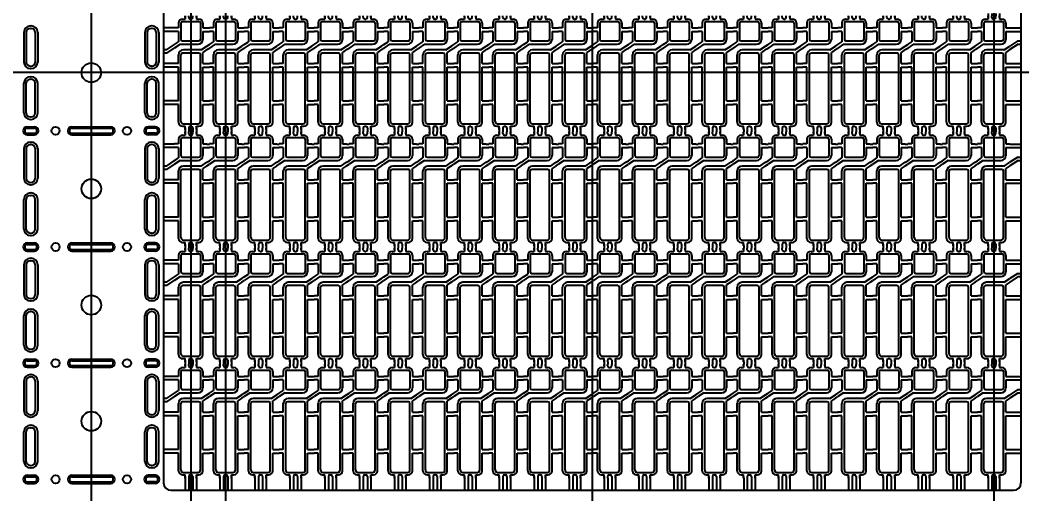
# Model space of a CAD drawing. Header units: millimetres. Extents: x -992 to 1678, y 128 to 1331.
# Drawn here: x -846 to -784.3, y 1211.2 to 1240.4 of the extents above; entities that cross this region are included whole.
import ezdxf

# ---------------------------------------------------------------- set-up
doc = ezdxf.new("R2010")
doc.units = ezdxf.units.MM
doc.header["$PDMODE"] = 3
doc.header["$PDSIZE"] = -1
doc.linetypes.add('CENTER', pattern=[10.16, 6.35, -1.27, 1.27, -1.27])
doc.linetypes.add('HIDDEN', pattern=[1.905, 1.27, -0.635])
doc.layers.get('DEFPOINTS').update_dxf_attribs({"color": 10})
for name, color, linetype in [('1', 3, 'Continuous'), ('3', 3, 'Continuous'), ('b etching', 1, 'Continuous'), ('CEN', 8, 'CENTER'), ('DIM', 7, 'Continuous'), ('HID', 1, 'HIDDEN')]:
    doc.layers.add(name, color=color, linetype=linetype)
doc.styles.add('SIMPLEX', font='simplex')
doc.styles.get("Standard").update_dxf_attribs({"font": 'txt.shx', "bigfont": 'chineset.shx'})
doc.dimstyles.new('ISO-25', dxfattribs={"dimtxt": 2.5, "dimasz": 2.5, "dimexe": 1.25, "dimexo": 0.625, "dimtad": 1, "dimtxsty": 'Standard', "dimcen": 2.5, "dimadec": 0, "dimazin": 0, "dimtfac": 1, "dimtmove": 0, "dimatfit": 3, "dimfxl": 1, "dimarcsym": 0})

# ---------------------------------------------------------------- blocks, each defined once
blk = doc.blocks.new('_OPEN30')
at = {"color": 0, "linetype": 'ByBlock'}
for p, q in [((-1, 0.268), (0, 0)), ((0, 0), (-1, -0.268)), ((0, 0), (-1, 0))]:
    blk.add_line(p, q, dxfattribs=at)
blk = doc.blocks.new('*D93')
at = {"layer": 'DEFPOINTS', "color": 0, "transparency": 16777216}
for p in [(-899.724, 1292.825), (-841.649, 1270.144), (-899.724, 1208.444)]:
    blk.add_point(p, dxfattribs=at)
at = {"layer": 'DIM', "color": 0, "lineweight": -2, "transparency": 16777216}
for p, q in [((-899.724, 1209.444), (-899.724, 1293.825)), ((-841.649, 1271.144), (-841.649, 1293.825)), ((-897.724, 1292.825), (-879.615, 1292.825)), ((-843.649, 1292.825), (-861.758, 1292.825))]:
    blk.add_line(p, q, dxfattribs=at)
at = {"layer": 'DIM', "color": 0, "lineweight": -2, "transparency": 16777216, "xscale": 2, "yscale": 2, "zscale": 2, "rotation": 180}
blk.add_blockref('_OPEN30', (-899.724, 1292.825), dxfattribs=at)
at = {"layer": 'DIM', "color": 0, "lineweight": -2, "transparency": 16777216, "xscale": 2, "yscale": 2, "zscale": 2}
blk.add_blockref('_OPEN30', (-841.649, 1292.825), dxfattribs=at)
at = {"layer": 'DIM', "color": 0, "transparency": 16777216, "insert": (-870.686, 1292.825), "char_height": 3, "attachment_point": 5, "style": 'SIMPLEX'}
blk.add_mtext('58,075', dxfattribs=at)
blk = doc.blocks.new('e2')
at = {"layer": 'b etching', "linetype": 'ByBlock'}
for p, q in [((-947.308, 906.131), (-947.308, 905.131)), ((-947.208, 906.231), (-946.208, 906.231)), ((-946.108, 906.131), (-946.108, 905.131)), ((-947.208, 905.031), (-946.208, 905.031)), ((-947.308, 900.081), (-947.308, 904.181)), ((-946.208, 904.281), (-947.208, 904.281)), ((-946.108, 900.081), (-946.108, 904.181)), ((-947.158, 899.931), (-946.258, 899.931))]:
    blk.add_line(p, q, dxfattribs=at)
for centre, radius, start, end in [((-947.208, 906.131), 0.1, 90, 180), ((-946.208, 906.131), 0.1, 360, 90), ((-947.208, 905.131), 0.1, 180, 270), ((-946.208, 905.131), 0.1, 270, 360), ((-947.208, 904.181), 0.1, 90, 180), ((-946.208, 904.181), 0.1, 0, 90), ((-947.158, 900.081), 0.15, 180, 270), ((-946.258, 900.081), 0.15, 270, 0)]:
    blk.add_arc(centre, radius, start, end, dxfattribs=at)
blk = doc.blocks.new('e1')
at = {"layer": '1', "linetype": 'ByBlock'}
for p, q in [((-947.208, 906.381), (-947.058, 906.381)), ((-946.833, 906.481), (-946.833, 906.581)), ((-946.733, 906.381), (-946.683, 906.381)), ((-946.583, 906.481), (-946.583, 906.581)), ((-947.708, 904.814), (-947.458, 904.981)), ((-947.358, 904.831), (-947.708, 904.597)), ((-946.058, 904.481), (-945.708, 904.714)), ((-945.708, 904.497), (-945.958, 904.331)), ((-947.208, 899.781), (-947.058, 899.781)), ((-946.833, 899.681), (-946.833, 899.581)), ((-946.733, 899.781), (-946.683, 899.781)), ((-946.583, 899.681), (-946.583, 899.581))]:
    blk.add_line(p, q, dxfattribs=at)
at = {"layer": '1'}
for p, q in [((-947.058, 906.581), (-947.058, 906.481)), ((-947.058, 906.481), (-947.058, 906.581)), ((-947.058, 906.581), (-947.058, 906.381)), ((-946.358, 906.581), (-946.358, 906.481)), ((-946.358, 906.481), (-946.358, 906.581)), ((-946.358, 906.581), (-946.358, 906.381)), ((-946.358, 906.381), (-946.208, 906.381)), ((-947.458, 905.841), (-947.708, 905.841)), ((-947.458, 906.131), (-947.458, 905.841)), ((-945.958, 906.131), (-945.958, 905.841)), ((-945.958, 905.841), (-945.708, 905.841)), ((-947.458, 905.621), (-947.708, 905.621)), ((-947.458, 905.621), (-947.458, 904.981)), ((-945.958, 905.621), (-945.958, 905.131)), ((-945.958, 905.621), (-945.708, 905.621)), ((-947.358, 904.831), (-946.258, 904.831)), ((-947.458, 903.641), (-947.458, 904.181)), ((-946.058, 904.481), (-947.158, 904.481)), ((-945.958, 903.641), (-945.958, 904.331)), ((-947.458, 903.641), (-947.708, 903.641)), ((-947.458, 903.421), (-947.708, 903.421)), ((-947.458, 901.341), (-947.458, 903.421)), ((-945.958, 903.641), (-945.708, 903.641)), ((-945.958, 901.341), (-945.958, 903.421)), ((-945.958, 903.421), (-945.708, 903.421)), ((-947.458, 901.341), (-947.708, 901.341)), ((-947.458, 901.121), (-947.708, 901.121)), ((-947.458, 900.031), (-947.458, 901.121)), ((-945.958, 901.341), (-945.708, 901.341)), ((-945.958, 900.031), (-945.958, 901.121)), ((-945.958, 901.121), (-945.708, 901.121)), ((-947.058, 899.581), (-947.058, 899.781)), ((-947.058, 899.581), (-947.058, 899.681)), ((-947.058, 899.681), (-947.058, 899.581)), ((-946.358, 899.781), (-946.208, 899.781)), ((-946.358, 899.581), (-946.358, 899.781)), ((-946.358, 899.581), (-946.358, 899.681)), ((-946.358, 899.681), (-946.358, 899.581))]:
    blk.add_line(p, q, dxfattribs=at)
for centre, radius, start, end in [((-947.208, 906.131), 0.25, 90, 180), ((-946.208, 906.131), 0.25, 0, 90), ((-946.258, 905.131), 0.3, 270, 0), ((-947.158, 904.181), 0.3, 90, 180), ((-947.208, 900.031), 0.25, 180, 270), ((-946.208, 900.031), 0.25, 270, 0)]:
    blk.add_arc(centre, radius, start, end, dxfattribs=at)
at = {"layer": '1', "linetype": 'ByBlock'}
for centre, start, end in [((-946.733, 906.481), 180, 270), ((-946.683, 906.481), 270, 0), ((-946.733, 899.681), 90, 180), ((-946.683, 899.681), 0, 90)]:
    blk.add_arc(centre, 0.1, start, end, dxfattribs=at)
blk = doc.blocks.new('TOP')
at = {"layer": '1', "linetype": 'ByBlock'}
for p, q in [((-895.149, 911.326), (-894.999, 911.326)), ((-895.149, 911.106), (-894.999, 911.106)), ((-895.149, 910.2), (-894.999, 910.3)), ((-895.149, 909.983), (-894.999, 910.083)), ((-895.149, 909.126), (-894.999, 909.126)), ((-895.149, 908.906), (-894.999, 908.906)), ((-895.149, 906.826), (-894.999, 906.826)), ((-895.149, 906.606), (-894.999, 906.606)), ((-896.499, 905.066), (-896.499, 904.916)), ((-896.274, 905.066), (-896.274, 904.916)), ((-896.024, 905.066), (-896.024, 904.916)), ((-895.799, 905.066), (-895.799, 904.916))]:
    blk.add_line(p, q, dxfattribs=at)
blk = doc.blocks.new('1')
at = {"layer": '1', "linetype": 'ByBlock'}
for p, q in [((-898.224, 911.326), (-898.899, 911.326)), ((-898.224, 911.106), (-898.899, 911.106)), ((-898.899, 911.106), (-898.899, 909.966)), ((-898.724, 909.966), (-897.974, 910.466)), ((-898.699, 909.766), (-897.874, 910.316)), ((-898.724, 909.966), (-898.899, 909.966)), ((-898.699, 909.766), (-898.899, 909.766)), ((-898.899, 909.766), (-898.899, 909.126)), ((-898.224, 909.126), (-898.899, 909.126)), ((-898.224, 908.906), (-898.899, 908.906)), ((-898.899, 908.906), (-898.899, 906.826)), ((-898.224, 906.826), (-898.899, 906.826)), ((-898.224, 906.606), (-898.899, 906.606)), ((-898.899, 906.606), (-898.899, 904.176)), ((-898.224, 904.176), (-898.899, 904.176))]:
    blk.add_line(p, q, dxfattribs=at)
blk = doc.blocks.new('111')
at = {"layer": '1', "linetype": 'ByBlock'}
for p, q in [((-415.593, 929.351), (-415.593, 930.101)), ((-415.368, 929.351), (-415.368, 930.101)), ((-415.368, 930.101), (-415.118, 930.101)), ((-415.118, 929.351), (-415.118, 930.101)), ((-414.893, 930.101), (-413.443, 930.101)), ((-414.893, 929.351), (-414.893, 930.101))]:
    blk.add_line(p, q, dxfattribs=at)
blk = doc.blocks.new('222')
at = {"layer": '1', "linetype": 'ByBlock'}
for p, q in [((-364.793, 928.391), (-364.118, 928.391)), ((-364.118, 928.391), (-364.118, 927.801)), ((-364.318, 927.801), (-364.793, 927.485)), ((-364.293, 927.601), (-364.793, 927.268)), ((-364.318, 927.801), (-364.118, 927.801)), ((-364.293, 927.601), (-364.118, 927.601)), ((-364.118, 927.601), (-364.118, 926.411)), ((-364.793, 926.411), (-364.118, 926.411)), ((-364.793, 926.191), (-364.118, 926.191)), ((-364.118, 926.191), (-364.118, 924.111)), ((-364.793, 924.111), (-364.118, 924.111)), ((-364.793, 923.891), (-364.118, 923.891)), ((-364.118, 923.891), (-364.118, 921.461)), ((-366.143, 922.351), (-366.143, 922.201)), ((-365.918, 922.351), (-365.918, 922.201)), ((-365.668, 922.351), (-365.668, 922.201)), ((-365.443, 922.351), (-365.443, 922.201)), ((-364.793, 921.461), (-364.118, 921.461))]:
    blk.add_line(p, q, dxfattribs=at)

msp = doc.modelspace()

# ---------------------------------------------------------------- linework, layer by layer
at = {"layer": '1'}
for p, q in [((-845.6486804, 1239.61894821), (-845.6486804, 1237.79394821)), ((-845.3986804, 1239.86894821), (-845.3486804, 1239.86894821)), ((-845.0986804, 1239.61894821), (-845.0986804, 1237.79394821)), ((-838.1986804, 1239.61894821), (-838.1986804, 1237.79394821)), ((-837.8986804, 1239.86894821), (-837.9486804, 1239.86894821)), ((-837.6486804, 1239.61894821), (-837.6486804, 1237.79394821)), ((-845.3986804, 1237.54394821), (-845.3486804, 1237.54394821)), ((-837.8986804, 1237.54394821), (-837.9486804, 1237.54394821)), ((-845.6486804, 1234.66894821), (-845.6486804, 1236.49394821)), ((-845.3986804, 1236.74394821), (-845.3486804, 1236.74394821)), ((-845.0986804, 1234.66894821), (-845.0986804, 1236.49394821)), ((-838.1986804, 1234.66894821), (-838.1986804, 1236.49394821)), ((-837.8986804, 1236.74394821), (-837.9486804, 1236.74394821)), ((-837.6486804, 1234.66894821), (-837.6486804, 1236.49394821)), ((-845.3986804, 1234.41894821), (-845.3486804, 1234.41894821)), ((-837.8986804, 1234.41894821), (-837.9486804, 1234.41894821)), ((-845.5986804, 1233.71894821), (-845.1486804, 1233.71894821)), ((-845.5986804, 1233.71894821), (-845.1486804, 1233.71894821)), ((-845.5986804, 1233.41894821), (-845.1486804, 1233.41894821)), ((-845.5986804, 1233.41894821), (-845.1486804, 1233.41894821)), ((-842.8486804, 1233.71894821), (-840.4486804, 1233.71894821)), ((-842.8486804, 1233.41894821), (-840.4486804, 1233.41894821)), ((-841.1486804, 1233.71894821), (-840.4486804, 1233.71894821)), ((-841.1486804, 1233.41894821), (-840.4486804, 1233.41894821)), ((-837.6986804, 1233.71894821), (-838.1486804, 1233.71894821)), ((-837.6986804, 1233.71894821), (-838.1486804, 1233.71894821)), ((-837.6986804, 1233.41894821), (-838.1486804, 1233.41894821)), ((-837.6986804, 1233.41894821), (-838.1486804, 1233.41894821)), ((-845.6486804, 1232.46894821), (-845.6486804, 1230.64394821)), ((-845.3986804, 1232.71894821), (-845.3486804, 1232.71894821)), ((-845.0986804, 1232.46894821), (-845.0986804, 1230.64394821)), ((-838.1986804, 1232.46894821), (-838.1986804, 1230.64394821)), ((-837.8986804, 1232.71894821), (-837.9486804, 1232.71894821)), ((-837.6486804, 1232.46894821), (-837.6486804, 1230.64394821)), ((-845.3986804, 1230.39394821), (-845.3486804, 1230.39394821)), ((-837.8986804, 1230.39394821), (-837.9486804, 1230.39394821)), ((-845.6486804, 1227.51894821), (-845.6486804, 1229.34394821)), ((-845.3986804, 1229.59394821), (-845.3486804, 1229.59394821)), ((-845.0986804, 1227.51894821), (-845.0986804, 1229.34394821)), ((-838.1986804, 1227.51894821), (-838.1986804, 1229.34394821)), ((-837.8986804, 1229.59394821), (-837.9486804, 1229.59394821)), ((-837.6486804, 1227.51894821), (-837.6486804, 1229.34394821)), ((-845.3986804, 1227.26894821), (-845.3486804, 1227.26894821)), ((-837.8986804, 1227.26894821), (-837.9486804, 1227.26894821)), ((-845.5986804, 1226.56894821), (-845.1486804, 1226.56894821)), ((-845.5986804, 1226.56894821), (-845.1486804, 1226.56894821)), ((-845.5986804, 1226.26894821), (-845.1486804, 1226.26894821)), ((-845.5986804, 1226.26894821), (-845.1486804, 1226.26894821)), ((-842.8486804, 1226.56894821), (-840.4486804, 1226.56894821)), ((-842.8486804, 1226.26894821), (-840.4486804, 1226.26894821)), ((-841.1486804, 1226.56894821), (-840.4486804, 1226.56894821)), ((-841.1486804, 1226.26894821), (-840.4486804, 1226.26894821)), ((-837.6986804, 1226.56894821), (-838.1486804, 1226.56894821)), ((-837.6986804, 1226.56894821), (-838.1486804, 1226.56894821)), ((-837.6986804, 1226.26894821), (-838.1486804, 1226.26894821)), ((-837.6986804, 1226.26894821), (-838.1486804, 1226.26894821)), ((-845.3986804, 1225.56894821), (-845.3486804, 1225.56894821)), ((-837.8986804, 1225.56894821), (-837.9486804, 1225.56894821)), ((-845.6486804, 1225.31894821), (-845.6486804, 1223.49394821)), ((-845.0986804, 1225.31894821), (-845.0986804, 1223.49394821)), ((-838.1986804, 1225.31894821), (-838.1986804, 1223.49394821)), ((-837.6486804, 1225.31894821), (-837.6486804, 1223.49394821)), ((-845.3986804, 1223.24394821), (-845.3486804, 1223.24394821)), ((-837.8986804, 1223.24394821), (-837.9486804, 1223.24394821)), ((-845.3986804, 1222.44394821), (-845.3486804, 1222.44394821)), ((-837.8986804, 1222.44394821), (-837.9486804, 1222.44394821)), ((-845.6486804, 1220.36894821), (-845.6486804, 1222.19394821)), ((-845.0986804, 1220.36894821), (-845.0986804, 1222.19394821)), ((-838.1986804, 1220.36894821), (-838.1986804, 1222.19394821)), ((-837.6486804, 1220.36894821), (-837.6486804, 1222.19394821)), ((-845.3986804, 1220.11894821), (-845.3486804, 1220.11894821)), ((-837.8986804, 1220.11894821), (-837.9486804, 1220.11894821)), ((-845.5986804, 1219.41894821), (-845.1486804, 1219.41894821)), ((-845.5986804, 1219.41894821), (-845.1486804, 1219.41894821)), ((-842.8486804, 1219.41894821), (-840.4486804, 1219.41894821)), ((-841.1486804, 1219.41894821), (-840.4486804, 1219.41894821)), ((-837.6986804, 1219.41894821), (-838.1486804, 1219.41894821)), ((-837.6986804, 1219.41894821), (-838.1486804, 1219.41894821)), ((-845.5986804, 1219.11894821), (-845.1486804, 1219.11894821)), ((-845.5986804, 1219.11894821), (-845.1486804, 1219.11894821)), ((-842.8486804, 1219.11894821), (-840.4486804, 1219.11894821)), ((-841.1486804, 1219.11894821), (-840.4486804, 1219.11894821)), ((-837.6986804, 1219.11894821), (-838.1486804, 1219.11894821)), ((-837.6986804, 1219.11894821), (-838.1486804, 1219.11894821)), ((-845.6486804, 1218.16894821), (-845.6486804, 1216.34394821)), ((-845.3986804, 1218.41894821), (-845.3486804, 1218.41894821)), ((-845.0986804, 1218.16894821), (-845.0986804, 1216.34394821)), ((-838.1986804, 1218.16894821), (-838.1986804, 1216.34394821)), ((-837.8986804, 1218.41894821), (-837.9486804, 1218.41894821)), ((-837.6486804, 1218.16894821), (-837.6486804, 1216.34394821)), ((-845.3986804, 1216.09394821), (-845.3486804, 1216.09394821)), ((-837.8986804, 1216.09394821), (-837.9486804, 1216.09394821)), ((-845.6486804, 1213.21894821), (-845.6486804, 1215.04394821)), ((-845.3986804, 1215.29394821), (-845.3486804, 1215.29394821)), ((-845.0986804, 1213.21894821), (-845.0986804, 1215.04394821)), ((-838.1986804, 1213.21894821), (-838.1986804, 1215.04394821)), ((-837.8986804, 1215.29394821), (-837.9486804, 1215.29394821)), ((-837.6486804, 1213.21894821), (-837.6486804, 1215.04394821)), ((-845.3986804, 1212.96894821), (-845.3486804, 1212.96894821)), ((-837.8986804, 1212.96894821), (-837.9486804, 1212.96894821)), ((-845.5986804, 1212.26894821), (-845.1486804, 1212.26894821)), ((-845.5986804, 1212.26894821), (-845.1486804, 1212.26894821)), ((-845.5986804, 1211.96894821), (-845.1486804, 1211.96894821)), ((-845.5986804, 1211.96894821), (-845.1486804, 1211.96894821)), ((-842.8486804, 1212.26894821), (-840.4486804, 1212.26894821)), ((-842.8486804, 1211.96894821), (-840.4486804, 1211.96894821)), ((-841.1486804, 1212.26894821), (-840.4486804, 1212.26894821)), ((-841.1486804, 1211.96894821), (-840.4486804, 1211.96894821)), ((-837.6986804, 1212.26894821), (-838.1486804, 1212.26894821)), ((-837.6986804, 1212.26894821), (-838.1486804, 1212.26894821)), ((-837.6986804, 1211.96894821), (-838.1486804, 1211.96894821)), ((-837.6986804, 1211.96894821), (-838.1486804, 1211.96894821))]:
    msp.add_line(p, q, dxfattribs=at)
at = {"layer": '1', "linetype": 'ByBlock'}
for p, q in [((-836.5236804, 1218.45394821), (-837.1986804, 1218.45394821)), ((-836.5236804, 1218.23394821), (-837.1986804, 1218.23394821)), ((-837.1986804, 1218.23394821), (-837.1986804, 1217.09394821)), ((-785.0736804, 1218.23394821), (-784.3986804, 1218.23394821)), ((-784.3986804, 1218.23394821), (-784.3986804, 1217.64394821)), ((-837.0236804, 1217.09394821), (-836.2736804, 1217.59394821)), ((-836.9986804, 1216.89394821), (-836.1736804, 1217.44394821)), ((-784.5986804, 1217.64394821), (-785.0736804, 1217.32728155)), ((-784.5736804, 1217.44394821), (-785.0736804, 1217.11061488)), ((-784.5986804, 1217.64394821), (-784.3986804, 1217.64394821)), ((-784.5736804, 1217.44394821), (-784.3986804, 1217.44394821)), ((-784.3986804, 1217.44394821), (-784.3986804, 1216.25394821)), ((-837.0236804, 1217.09394821), (-837.1986804, 1217.09394821)), ((-836.9986804, 1216.89394821), (-837.1986804, 1216.89394821)), ((-837.1986804, 1216.89394821), (-837.1986804, 1216.25394821)), ((-836.5236804, 1216.25394821), (-837.1986804, 1216.25394821)), ((-785.0736804, 1216.25394821), (-784.3986804, 1216.25394821)), ((-836.5236804, 1216.03394821), (-837.1986804, 1216.03394821)), ((-837.1986804, 1216.03394821), (-837.1986804, 1213.95394821)), ((-785.0736804, 1216.03394821), (-784.3986804, 1216.03394821)), ((-784.3986804, 1216.03394821), (-784.3986804, 1213.95394821)), ((-836.5236804, 1213.95394821), (-837.1986804, 1213.95394821)), ((-836.5236804, 1213.73394821), (-837.1986804, 1213.73394821)), ((-837.1986804, 1213.73394821), (-837.1986804, 1211.89394821)), ((-785.0736804, 1213.95394821), (-784.3986804, 1213.95394821)), ((-785.0736804, 1213.73394821), (-784.3986804, 1213.73394821)), ((-784.3986804, 1213.73394821), (-784.3986804, 1211.89394821)), ((-786.4236804, 1212.19394821), (-786.4236804, 1212.04394821)), ((-786.1986804, 1212.19394821), (-786.1986804, 1212.04394821)), ((-785.9486804, 1212.19394821), (-785.9486804, 1212.04394821)), ((-785.7236804, 1212.19394821), (-785.7236804, 1212.04394821)), ((-836.7486804, 1211.44394821), (-835.8736804, 1211.44394821)), ((-785.7236804, 1211.44394821), (-784.8486804, 1211.44394821))]:
    msp.add_line(p, q, dxfattribs=at)
at = {"layer": '1'}
for centre, radius in [((-841.6486804, 1237.14394821), 0.6), ((-843.8486804, 1233.56894821), 0.25), ((-843.8486804, 1233.56894821), 0.25), ((-839.4486804, 1233.56894821), 0.25), ((-839.4486804, 1233.56894821), 0.25), ((-841.6486804, 1229.99394821), 0.6), ((-843.8486804, 1226.41894821), 0.25), ((-843.8486804, 1226.41894821), 0.25), ((-839.4486804, 1226.41894821), 0.25), ((-839.4486804, 1226.41894821), 0.25), ((-841.6486804, 1222.84394821), 0.6), ((-843.8486804, 1219.26894821), 0.25), ((-843.8486804, 1219.26894821), 0.25), ((-839.4486804, 1219.26894821), 0.25), ((-839.4486804, 1219.26894821), 0.25), ((-841.6486804, 1215.69394821), 0.6), ((-843.8486804, 1212.11894821), 0.25), ((-843.8486804, 1212.11894821), 0.25), ((-839.4486804, 1212.11894821), 0.25), ((-839.4486804, 1212.11894821), 0.25)]:
    msp.add_circle(centre, radius, dxfattribs=at)
for centre, radius, start, end in [((-845.3986804, 1239.61894821), 0.25, 90, 180), ((-845.3486804, 1239.61894821), 0.25, 0, 90), ((-837.9486804, 1239.61894821), 0.25, 90, 180), ((-837.8986804, 1239.61894821), 0.25, 360, 90), ((-845.3986804, 1237.79394821), 0.25, 180, 270), ((-845.3486804, 1237.79394821), 0.25, 270, 0), ((-837.9486804, 1237.79394821), 0.25, 180, 270), ((-837.8986804, 1237.79394821), 0.25, 270, 360), ((-845.3986804, 1236.49394821), 0.25, 90, 180), ((-845.3486804, 1236.49394821), 0.25, 360, 90), ((-837.9486804, 1236.49394821), 0.25, 90, 180), ((-837.8986804, 1236.49394821), 0.25, 0, 90), ((-845.3986804, 1234.66894821), 0.25, 180, 270), ((-845.3486804, 1234.66894821), 0.25, 270, 360), ((-837.9486804, 1234.66894821), 0.25, 180, 270), ((-837.8986804, 1234.66894821), 0.25, 270, 0), ((-845.5986804, 1233.56894821), 0.15, 90, 270), ((-845.5986804, 1233.56894821), 0.15, 90, 270), ((-845.1486804, 1233.56894821), 0.15, 270, 90), ((-845.1486804, 1233.56894821), 0.15, 270, 90), ((-842.8486804, 1233.56894821), 0.15, 90, 270), ((-842.8486804, 1233.56894821), 0.15, 90, 270), ((-840.4486804, 1233.56894821), 0.15, 270, 90), ((-840.4486804, 1233.56894821), 0.15, 270, 90), ((-838.1486804, 1233.56894821), 0.15, 90, 270), ((-838.1486804, 1233.56894821), 0.15, 90, 270), ((-837.6986804, 1233.56894821), 0.15, 270, 90), ((-837.6986804, 1233.56894821), 0.15, 270, 90), ((-845.3986804, 1232.46894821), 0.25, 90, 180), ((-845.3486804, 1232.46894821), 0.25, 0, 90), ((-837.9486804, 1232.46894821), 0.25, 90, 180), ((-837.8986804, 1232.46894821), 0.25, 360, 90), ((-845.3986804, 1230.64394821), 0.25, 180, 270), ((-845.3486804, 1230.64394821), 0.25, 270, 0), ((-837.9486804, 1230.64394821), 0.25, 180, 270), ((-837.8986804, 1230.64394821), 0.25, 270, 360), ((-845.3986804, 1229.34394821), 0.25, 90, 180), ((-845.3486804, 1229.34394821), 0.25, 360, 90), ((-837.9486804, 1229.34394821), 0.25, 90, 180), ((-837.8986804, 1229.34394821), 0.25, 0, 90), ((-845.3986804, 1227.51894821), 0.25, 180, 270), ((-845.3486804, 1227.51894821), 0.25, 270, 360), ((-837.9486804, 1227.51894821), 0.25, 180, 270), ((-837.8986804, 1227.51894821), 0.25, 270, 0), ((-845.5986804, 1226.41894821), 0.15, 90, 270), ((-845.5986804, 1226.41894821), 0.15, 90, 270), ((-845.1486804, 1226.41894821), 0.15, 270, 90), ((-845.1486804, 1226.41894821), 0.15, 270, 90), ((-842.8486804, 1226.41894821), 0.15, 90, 270), ((-842.8486804, 1226.41894821), 0.15, 90, 270), ((-840.4486804, 1226.41894821), 0.15, 270, 90), ((-840.4486804, 1226.41894821), 0.15, 270, 90), ((-838.1486804, 1226.41894821), 0.15, 90, 270), ((-838.1486804, 1226.41894821), 0.15, 90, 270), ((-837.6986804, 1226.41894821), 0.15, 270, 90), ((-837.6986804, 1226.41894821), 0.15, 270, 90), ((-845.3986804, 1225.31894821), 0.25, 90, 180), ((-845.3486804, 1225.31894821), 0.25, 0, 90), ((-837.9486804, 1225.31894821), 0.25, 90, 180), ((-837.8986804, 1225.31894821), 0.25, 360, 90), ((-845.3986804, 1223.49394821), 0.25, 180, 270), ((-845.3486804, 1223.49394821), 0.25, 270, 0), ((-837.9486804, 1223.49394821), 0.25, 180, 270), ((-837.8986804, 1223.49394821), 0.25, 270, 360), ((-845.3986804, 1222.19394821), 0.25, 90, 180), ((-845.3486804, 1222.19394821), 0.25, 360, 90), ((-837.9486804, 1222.19394821), 0.25, 90, 180), ((-837.8986804, 1222.19394821), 0.25, 0, 90), ((-845.3986804, 1220.36894821), 0.25, 180, 270), ((-845.3486804, 1220.36894821), 0.25, 270, 360), ((-837.9486804, 1220.36894821), 0.25, 180, 270), ((-837.8986804, 1220.36894821), 0.25, 270, 0), ((-845.5986804, 1219.26894821), 0.15, 90, 270), ((-845.5986804, 1219.26894821), 0.15, 90, 270), ((-845.1486804, 1219.26894821), 0.15, 270, 90), ((-845.1486804, 1219.26894821), 0.15, 270, 90), ((-842.8486804, 1219.26894821), 0.15, 90, 270), ((-842.8486804, 1219.26894821), 0.15, 90, 270), ((-840.4486804, 1219.26894821), 0.15, 270, 90), ((-840.4486804, 1219.26894821), 0.15, 270, 90), ((-838.1486804, 1219.26894821), 0.15, 90, 270), ((-838.1486804, 1219.26894821), 0.15, 90, 270), ((-837.6986804, 1219.26894821), 0.15, 270, 90), ((-837.6986804, 1219.26894821), 0.15, 270, 90), ((-845.3986804, 1218.16894821), 0.25, 90, 180), ((-845.3486804, 1218.16894821), 0.25, 0, 90), ((-837.9486804, 1218.16894821), 0.25, 90, 180), ((-837.8986804, 1218.16894821), 0.25, 360, 90), ((-845.3986804, 1216.34394821), 0.25, 180, 270), ((-845.3486804, 1216.34394821), 0.25, 270, 0), ((-837.9486804, 1216.34394821), 0.25, 180, 270), ((-837.8986804, 1216.34394821), 0.25, 270, 360), ((-845.3986804, 1215.04394821), 0.25, 90, 180), ((-845.3486804, 1215.04394821), 0.25, 360, 90), ((-837.9486804, 1215.04394821), 0.25, 90, 180), ((-837.8986804, 1215.04394821), 0.25, 0, 90), ((-845.3986804, 1213.21894821), 0.25, 180, 270), ((-845.3486804, 1213.21894821), 0.25, 270, 360), ((-837.9486804, 1213.21894821), 0.25, 180, 270), ((-837.8986804, 1213.21894821), 0.25, 270, 0), ((-845.5986804, 1212.11894821), 0.15, 90, 270), ((-845.5986804, 1212.11894821), 0.15, 90, 270), ((-845.1486804, 1212.11894821), 0.15, 270, 90), ((-845.1486804, 1212.11894821), 0.15, 270, 90), ((-842.8486804, 1212.11894821), 0.15, 90, 270), ((-842.8486804, 1212.11894821), 0.15, 90, 270), ((-840.4486804, 1212.11894821), 0.15, 270, 90), ((-840.4486804, 1212.11894821), 0.15, 270, 90), ((-838.1486804, 1212.11894821), 0.15, 90, 270), ((-838.1486804, 1212.11894821), 0.15, 90, 270), ((-837.6986804, 1212.11894821), 0.15, 270, 90), ((-837.6986804, 1212.11894821), 0.15, 270, 90)]:
    msp.add_arc(centre, radius, start, end, dxfattribs=at)
at = {"layer": '1', "linetype": 'ByBlock'}
for centre, start, end in [((-836.7486804, 1211.89394821), 180, 270), ((-784.8486804, 1211.89394821), 270, 0)]:
    msp.add_arc(centre, 0.45, start, end, dxfattribs=at)
at = {"layer": '3', "linetype": 'ByBlock'}
for p, q in [((-786.4236804, 1212.19394821), (-786.4236804, 1211.44394821)), ((-786.1986804, 1212.19394821), (-786.1986804, 1211.44394821)), ((-785.9486804, 1212.19394821), (-785.9486804, 1211.44394821)), ((-785.7236804, 1212.19394821), (-785.7236804, 1211.44394821)), ((-786.1986804, 1211.44394821), (-785.9486804, 1211.44394821))]:
    msp.add_line(p, q, dxfattribs=at)
at = {"layer": 'CEN', "linetype": 'ByBlock'}
for p, q in [((-835.5236804, 1270.54394821), (-835.5236804, 1203.74394821)), ((-833.3736804, 1270.54394821), (-833.3736804, 1203.74394821)), ((-810.7986804, 1270.64394821), (-810.7986804, 1203.64394821)), ((-810.7986804, 1270.64394821), (-810.7986804, 1203.64394821)), ((-786.0736804, 1270.54394821), (-786.0736804, 1204.34394821)), ((-786.0736804, 1270.54394821), (-786.0736804, 1204.34394821)), ((-841.6486804, 1270.14394821), (-841.6486804, 1204.14394821)), ((-810.7986804, 1269.64394821), (-810.7986804, 1202.64394821)), ((-648.05900889, 1237.14394821), (-914.20864364, 1237.14394821))]:
    msp.add_line(p, q, dxfattribs=at)
at = {"layer": 'HID', "linetype": 'ByBlock'}
for p, q in [((-837.1986804, 1262.39394821), (-837.1986804, 1211.89394821)), ((-784.3986804, 1262.39394821), (-784.3986804, 1211.89394821)), ((-845.7986804, 1239.61894821), (-845.7986804, 1237.79394821)), ((-845.3986804, 1240.01894821), (-845.3486804, 1240.01894821)), ((-844.9486804, 1239.61894821), (-844.9486804, 1237.79394821)), ((-838.3486804, 1239.61894821), (-838.3486804, 1237.79394821)), ((-837.8986804, 1240.01894821), (-837.9486804, 1240.01894821)), ((-837.4986804, 1239.61894821), (-837.4986804, 1237.79394821)), ((-845.3986804, 1237.39394821), (-845.3486804, 1237.39394821)), ((-837.8986804, 1237.39394821), (-837.9486804, 1237.39394821)), ((-845.7986804, 1234.66894821), (-845.7986804, 1236.49394821)), ((-845.3986804, 1236.89394821), (-845.3486804, 1236.89394821)), ((-844.9486804, 1234.66894821), (-844.9486804, 1236.49394821)), ((-838.3486804, 1234.66894821), (-838.3486804, 1236.49394821)), ((-837.8986804, 1236.89394821), (-837.9486804, 1236.89394821)), ((-837.4986804, 1234.66894821), (-837.4986804, 1236.49394821)), ((-845.3986804, 1234.26894821), (-845.3486804, 1234.26894821)), ((-837.8986804, 1234.26894821), (-837.9486804, 1234.26894821)), ((-845.5986804, 1233.81894821), (-845.1486804, 1233.81894821)), ((-842.8486804, 1233.81894821), (-840.4486804, 1233.81894821)), ((-837.6986804, 1233.81894821), (-838.1486804, 1233.81894821)), ((-845.5986804, 1233.31894821), (-845.1486804, 1233.31894821)), ((-845.3986804, 1232.86894821), (-845.3486804, 1232.86894821)), ((-842.8486804, 1233.31894821), (-840.4486804, 1233.31894821)), ((-837.6986804, 1233.31894821), (-838.1486804, 1233.31894821)), ((-837.8986804, 1232.86894821), (-837.9486804, 1232.86894821)), ((-845.7986804, 1232.46894821), (-845.7986804, 1230.64394821)), ((-844.9486804, 1232.46894821), (-844.9486804, 1230.64394821)), ((-838.3486804, 1232.46894821), (-838.3486804, 1230.64394821)), ((-837.4986804, 1232.46894821), (-837.4986804, 1230.64394821)), ((-845.3986804, 1230.24394821), (-845.3486804, 1230.24394821)), ((-845.3986804, 1229.74394821), (-845.3486804, 1229.74394821)), ((-837.8986804, 1230.24394821), (-837.9486804, 1230.24394821)), ((-837.8986804, 1229.74394821), (-837.9486804, 1229.74394821)), ((-845.7986804, 1227.51894821), (-845.7986804, 1229.34394821)), ((-844.9486804, 1227.51894821), (-844.9486804, 1229.34394821)), ((-838.3486804, 1227.51894821), (-838.3486804, 1229.34394821)), ((-837.4986804, 1227.51894821), (-837.4986804, 1229.34394821)), ((-845.5986804, 1226.66894821), (-845.1486804, 1226.66894821)), ((-845.3986804, 1227.11894821), (-845.3486804, 1227.11894821)), ((-842.8486804, 1226.66894821), (-840.4486804, 1226.66894821)), ((-837.6986804, 1226.66894821), (-838.1486804, 1226.66894821)), ((-837.8986804, 1227.11894821), (-837.9486804, 1227.11894821)), ((-845.5986804, 1226.16894821), (-845.1486804, 1226.16894821)), ((-842.8486804, 1226.16894821), (-840.4486804, 1226.16894821)), ((-837.6986804, 1226.16894821), (-838.1486804, 1226.16894821)), ((-845.3986804, 1225.71894821), (-845.3486804, 1225.71894821)), ((-837.8986804, 1225.71894821), (-837.9486804, 1225.71894821)), ((-845.7986804, 1225.31894821), (-845.7986804, 1223.49394821)), ((-844.9486804, 1225.31894821), (-844.9486804, 1223.49394821)), ((-838.3486804, 1225.31894821), (-838.3486804, 1223.49394821)), ((-837.4986804, 1225.31894821), (-837.4986804, 1223.49394821)), ((-845.3986804, 1223.09394821), (-845.3486804, 1223.09394821)), ((-837.8986804, 1223.09394821), (-837.9486804, 1223.09394821)), ((-845.3986804, 1222.59394821), (-845.3486804, 1222.59394821)), ((-837.8986804, 1222.59394821), (-837.9486804, 1222.59394821)), ((-845.7986804, 1220.36894821), (-845.7986804, 1222.19394821)), ((-844.9486804, 1220.36894821), (-844.9486804, 1222.19394821)), ((-838.3486804, 1220.36894821), (-838.3486804, 1222.19394821)), ((-837.4986804, 1220.36894821), (-837.4986804, 1222.19394821)), ((-845.3986804, 1219.96894821), (-845.3486804, 1219.96894821)), ((-837.8986804, 1219.96894821), (-837.9486804, 1219.96894821)), ((-845.5986804, 1219.51894821), (-845.1486804, 1219.51894821)), ((-842.8486804, 1219.51894821), (-840.4486804, 1219.51894821)), ((-837.6986804, 1219.51894821), (-838.1486804, 1219.51894821)), ((-845.5986804, 1219.01894821), (-845.1486804, 1219.01894821)), ((-842.8486804, 1219.01894821), (-840.4486804, 1219.01894821)), ((-837.6986804, 1219.01894821), (-838.1486804, 1219.01894821)), ((-845.7986804, 1218.16894821), (-845.7986804, 1216.34394821)), ((-845.3986804, 1218.56894821), (-845.3486804, 1218.56894821)), ((-844.9486804, 1218.16894821), (-844.9486804, 1216.34394821)), ((-838.3486804, 1218.16894821), (-838.3486804, 1216.34394821)), ((-837.8986804, 1218.56894821), (-837.9486804, 1218.56894821)), ((-837.4986804, 1218.16894821), (-837.4986804, 1216.34394821)), ((-845.3986804, 1215.94394821), (-845.3486804, 1215.94394821)), ((-837.8986804, 1215.94394821), (-837.9486804, 1215.94394821)), ((-845.7986804, 1213.21894821), (-845.7986804, 1215.04394821)), ((-845.3986804, 1215.44394821), (-845.3486804, 1215.44394821)), ((-844.9486804, 1213.21894821), (-844.9486804, 1215.04394821)), ((-838.3486804, 1213.21894821), (-838.3486804, 1215.04394821)), ((-837.8986804, 1215.44394821), (-837.9486804, 1215.44394821)), ((-837.4986804, 1213.21894821), (-837.4986804, 1215.04394821)), ((-845.3986804, 1212.81894821), (-845.3486804, 1212.81894821)), ((-837.8986804, 1212.81894821), (-837.9486804, 1212.81894821)), ((-845.5986804, 1212.36894821), (-845.1486804, 1212.36894821)), ((-845.5986804, 1211.86894821), (-845.1486804, 1211.86894821)), ((-842.8486804, 1212.36894821), (-840.4486804, 1212.36894821)), ((-842.8486804, 1211.86894821), (-840.4486804, 1211.86894821)), ((-837.6986804, 1212.36894821), (-838.1486804, 1212.36894821)), ((-837.6986804, 1211.86894821), (-838.1486804, 1211.86894821)), ((-836.7486804, 1211.44394821), (-784.8486804, 1211.44394821))]:
    msp.add_line(p, q, dxfattribs=at)
for centre, radius, start, end in [((-845.3986804, 1239.61894821), 0.4, 90, 180), ((-845.3486804, 1239.61894821), 0.4, 0, 90), ((-837.9486804, 1239.61894821), 0.4, 90, 180), ((-837.8986804, 1239.61894821), 0.4, 360, 90), ((-845.3986804, 1237.79394821), 0.4, 180, 270), ((-845.3486804, 1237.79394821), 0.4, 270, 0), ((-837.9486804, 1237.79394821), 0.4, 180, 270), ((-837.8986804, 1237.79394821), 0.4, 270, 360), ((-845.3986804, 1236.49394821), 0.4, 90, 180), ((-845.3486804, 1236.49394821), 0.4, 360, 90), ((-837.9486804, 1236.49394821), 0.4, 90, 180), ((-837.8986804, 1236.49394821), 0.4, 0, 90), ((-845.3986804, 1234.66894821), 0.4, 180, 270), ((-845.3486804, 1234.66894821), 0.4, 270, 360), ((-837.9486804, 1234.66894821), 0.4, 180, 270), ((-837.8986804, 1234.66894821), 0.4, 270, 0), ((-845.5986804, 1233.56894821), 0.25, 90, 270), ((-845.1486804, 1233.56894821), 0.25, 270, 90), ((-842.8486804, 1233.56894821), 0.25, 90, 270), ((-840.4486804, 1233.56894821), 0.25, 270, 90), ((-838.1486804, 1233.56894821), 0.25, 90, 270), ((-837.6986804, 1233.56894821), 0.25, 270, 90), ((-845.3986804, 1232.46894821), 0.4, 90, 180), ((-845.3486804, 1232.46894821), 0.4, 0, 90), ((-837.9486804, 1232.46894821), 0.4, 90, 180), ((-837.8986804, 1232.46894821), 0.4, 360, 90), ((-845.3986804, 1230.64394821), 0.4, 180, 270), ((-845.3486804, 1230.64394821), 0.4, 270, 0), ((-837.9486804, 1230.64394821), 0.4, 180, 270), ((-837.8986804, 1230.64394821), 0.4, 270, 360), ((-845.3986804, 1229.34394821), 0.4, 90, 180), ((-845.3486804, 1229.34394821), 0.4, 360, 90), ((-837.9486804, 1229.34394821), 0.4, 90, 180), ((-837.8986804, 1229.34394821), 0.4, 0, 90), ((-845.3986804, 1227.51894821), 0.4, 180, 270), ((-845.3486804, 1227.51894821), 0.4, 270, 360), ((-837.9486804, 1227.51894821), 0.4, 180, 270), ((-837.8986804, 1227.51894821), 0.4, 270, 0), ((-845.5986804, 1226.41894821), 0.25, 90, 270), ((-845.1486804, 1226.41894821), 0.25, 270, 90), ((-842.8486804, 1226.41894821), 0.25, 90, 270), ((-840.4486804, 1226.41894821), 0.25, 270, 90), ((-838.1486804, 1226.41894821), 0.25, 90, 270), ((-837.6986804, 1226.41894821), 0.25, 270, 90), ((-845.3986804, 1225.31894821), 0.4, 90, 180), ((-845.3486804, 1225.31894821), 0.4, 0, 90), ((-837.9486804, 1225.31894821), 0.4, 90, 180), ((-837.8986804, 1225.31894821), 0.4, 360, 90), ((-845.3986804, 1223.49394821), 0.4, 180, 270), ((-845.3486804, 1223.49394821), 0.4, 270, 0), ((-837.9486804, 1223.49394821), 0.4, 180, 270), ((-837.8986804, 1223.49394821), 0.4, 270, 360), ((-845.3986804, 1222.19394821), 0.4, 90, 180), ((-845.3486804, 1222.19394821), 0.4, 360, 90), ((-837.9486804, 1222.19394821), 0.4, 90, 180), ((-837.8986804, 1222.19394821), 0.4, 0, 90), ((-845.3986804, 1220.36894821), 0.4, 180, 270), ((-845.3486804, 1220.36894821), 0.4, 270, 360), ((-837.9486804, 1220.36894821), 0.4, 180, 270), ((-837.8986804, 1220.36894821), 0.4, 270, 0), ((-845.5986804, 1219.26894821), 0.25, 90, 270), ((-845.1486804, 1219.26894821), 0.25, 270, 90), ((-842.8486804, 1219.26894821), 0.25, 90, 270), ((-840.4486804, 1219.26894821), 0.25, 270, 90), ((-838.1486804, 1219.26894821), 0.25, 90, 270), ((-837.6986804, 1219.26894821), 0.25, 270, 90), ((-845.3986804, 1218.16894821), 0.4, 90, 180), ((-845.3486804, 1218.16894821), 0.4, 0, 90), ((-837.9486804, 1218.16894821), 0.4, 90, 180), ((-837.8986804, 1218.16894821), 0.4, 360, 90), ((-845.3986804, 1216.34394821), 0.4, 180, 270), ((-845.3486804, 1216.34394821), 0.4, 270, 0), ((-837.9486804, 1216.34394821), 0.4, 180, 270), ((-837.8986804, 1216.34394821), 0.4, 270, 360), ((-845.3986804, 1215.04394821), 0.4, 90, 180), ((-845.3486804, 1215.04394821), 0.4, 360, 90), ((-837.9486804, 1215.04394821), 0.4, 90, 180), ((-837.8986804, 1215.04394821), 0.4, 0, 90), ((-845.3986804, 1213.21894821), 0.4, 180, 270), ((-845.3486804, 1213.21894821), 0.4, 270, 360), ((-837.9486804, 1213.21894821), 0.4, 180, 270), ((-837.8986804, 1213.21894821), 0.4, 270, 0), ((-845.5986804, 1212.11894821), 0.25, 90, 270), ((-845.1486804, 1212.11894821), 0.25, 270, 90), ((-842.8486804, 1212.11894821), 0.25, 90, 270), ((-840.4486804, 1212.11894821), 0.25, 270, 90), ((-838.1486804, 1212.11894821), 0.25, 90, 270), ((-837.6986804, 1212.11894821), 0.25, 270, 90), ((-836.7486804, 1211.89394821), 0.45, 180, 270), ((-784.8486804, 1211.89394821), 0.45, 270, 0)]:
    msp.add_arc(centre, radius, start, end, dxfattribs=at)

# ---------------------------------------------------------------- block references
at = {"linetype": 'ByBlock'}
for name, p in [('1', (61.7, 335.72754633)), ('222', (-420.28056474, 318.44258644)), ('e1', (111.18386592, 334.06326061)), ('e2', (111.18386592, 334.06326061)), ('e1', (113.33386592, 334.06326061)), ('e2', (113.33386592, 334.06326061)), ('e1', (115.48386592, 334.06326061)), ('e2', (115.48386592, 334.06326061)), ('e1', (117.63386592, 334.06326061)), ('e2', (117.63386592, 334.06326061)), ('e1', (119.78386592, 334.06326061)), ('e2', (119.78386592, 334.06326061)), ('e1', (121.93386592, 334.06326061)), ('e2', (121.93386592, 334.06326061)), ('e1', (124.08386592, 334.06326061)), ('e2', (124.08386592, 334.06326061)), ('e1', (126.23386592, 334.06326061)), ('e2', (126.23386592, 334.06326061)), ('e1', (128.38386592, 334.06326061)), ('e2', (128.38386592, 334.06326061)), ('e1', (130.53386592, 334.06326061)), ('e2', (130.53386592, 334.06326061)), ('e1', (132.68386592, 334.06326061)), ('e2', (132.68386592, 334.06326061)), ('e1', (134.83386592, 334.06326061)), ('e2', (134.83386592, 334.06326061)), ('e1', (136.98386592, 334.06326061)), ('e2', (136.98386592, 334.06326061)), ('e1', (139.13386592, 334.06326061)), ('e2', (139.13386592, 334.06326061)), ('e1', (141.28386592, 334.06326061)), ('e2', (141.28386592, 334.06326061)), ('e1', (143.43386592, 334.06326061)), ('e2', (143.43386592, 334.06326061)), ('e1', (145.58386592, 334.06326061)), ('e2', (145.58386592, 334.06326061)), ('e1', (147.73386592, 334.06326061)), ('e2', (147.73386592, 334.06326061)), ('e1', (149.88386592, 334.06326061)), ('e2', (149.88386592, 334.06326061)), ('e1', (152.03386592, 334.06326061)), ('e2', (152.03386592, 334.06326061)), ('e1', (154.18386592, 334.06326061)), ('e2', (154.18386592, 334.06326061)), ('e1', (156.33386592, 334.06326061)), ('e2', (156.33386592, 334.06326061)), ('e1', (158.48386592, 334.06326061)), ('e2', (158.48386592, 334.06326061)), ('e1', (160.63386592, 334.06326061)), ('e2', (160.63386592, 334.06326061)), ('1', (61.7, 328.57754633)), ('TOP', (60.625, 328.57754633)), ('TOP', (60.625, 328.57754633)), ('TOP', (62.775, 328.57754633)), ('TOP', (64.925, 328.57754633)), ('TOP', (67.075, 328.57754633)), ('TOP', (69.225, 328.57754633)), ('TOP', (71.375, 328.57754633)), ('TOP', (73.525, 328.57754633)), ('TOP', (75.675, 328.57754633)), ('TOP', (77.825, 328.57754633)), ('TOP', (79.975, 328.57754633)), ('TOP', (82.125, 328.57754633)), ('TOP', (84.275, 328.57754633)), ('TOP', (86.425, 328.57754633)), ('TOP', (88.575, 328.57754633)), ('TOP', (90.725, 328.57754633)), ('TOP', (92.875, 328.57754633)), ('TOP', (95.025, 328.57754633)), ('TOP', (97.175, 328.57754633)), ('TOP', (99.325, 328.57754633)), ('TOP', (101.475, 328.57754633)), ('TOP', (103.625, 328.57754633)), ('TOP', (105.775, 328.57754633)), ('TOP', (107.925, 328.57754633)), ('222', (-420.28056474, 311.29258644)), ('e1', (111.18386592, 326.91326061)), ('e1', (113.33386592, 326.91326061)), ('e1', (115.48386592, 326.91326061)), ('e1', (117.63386592, 326.91326061)), ('e1', (119.78386592, 326.91326061)), ('e1', (121.93386592, 326.91326061)), ('e1', (124.08386592, 326.91326061)), ('e1', (126.23386592, 326.91326061)), ('e1', (128.38386592, 326.91326061)), ('e1', (130.53386592, 326.91326061)), ('e1', (132.68386592, 326.91326061)), ('e1', (134.83386592, 326.91326061)), ('e1', (136.98386592, 326.91326061)), ('e1', (139.13386592, 326.91326061)), ('e1', (141.28386592, 326.91326061)), ('e1', (143.43386592, 326.91326061)), ('e1', (145.58386592, 326.91326061)), ('e1', (147.73386592, 326.91326061)), ('e1', (149.88386592, 326.91326061)), ('e1', (152.03386592, 326.91326061)), ('e1', (154.18386592, 326.91326061)), ('e1', (156.33386592, 326.91326061)), ('e1', (158.48386592, 326.91326061)), ('e1', (160.63386592, 326.91326061)), ('e2', (111.18386592, 326.91326061)), ('e2', (113.33386592, 326.91326061)), ('e2', (115.48386592, 326.91326061)), ('e2', (117.63386592, 326.91326061)), ('e2', (119.78386592, 326.91326061)), ('e2', (121.93386592, 326.91326061)), ('e2', (124.08386592, 326.91326061)), ('e2', (126.23386592, 326.91326061)), ('e2', (128.38386592, 326.91326061)), ('e2', (130.53386592, 326.91326061)), ('e2', (132.68386592, 326.91326061)), ('e2', (134.83386592, 326.91326061)), ('e2', (136.98386592, 326.91326061)), ('e2', (139.13386592, 326.91326061)), ('e2', (141.28386592, 326.91326061)), ('e2', (143.43386592, 326.91326061)), ('e2', (145.58386592, 326.91326061)), ('e2', (147.73386592, 326.91326061)), ('e2', (149.88386592, 326.91326061)), ('e2', (152.03386592, 326.91326061)), ('e2', (154.18386592, 326.91326061)), ('e2', (156.33386592, 326.91326061)), ('e2', (158.48386592, 326.91326061)), ('e2', (160.63386592, 326.91326061)), ('1', (61.7, 321.42754633)), ('TOP', (60.625, 321.42754633)), ('TOP', (60.625, 321.42754633)), ('TOP', (62.775, 321.42754633)), ('TOP', (64.925, 321.42754633)), ('TOP', (67.075, 321.42754633)), ('TOP', (69.225, 321.42754633)), ('TOP', (71.375, 321.42754633)), ('TOP', (73.525, 321.42754633)), ('TOP', (75.675, 321.42754633)), ('TOP', (77.825, 321.42754633)), ('TOP', (79.975, 321.42754633)), ('TOP', (82.125, 321.42754633)), ('TOP', (84.275, 321.42754633)), ('TOP', (86.425, 321.42754633)), ('TOP', (88.575, 321.42754633)), ('TOP', (90.725, 321.42754633)), ('TOP', (92.875, 321.42754633)), ('TOP', (95.025, 321.42754633)), ('TOP', (97.175, 321.42754633)), ('TOP', (99.325, 321.42754633)), ('TOP', (101.475, 321.42754633)), ('TOP', (103.625, 321.42754633)), ('TOP', (105.775, 321.42754633)), ('TOP', (107.925, 321.42754633)), ('222', (-420.28056474, 304.14258644)), ('e1', (111.18386592, 319.76326061)), ('e2', (111.18386592, 319.76326061)), ('e1', (113.33386592, 319.76326061)), ('e2', (113.33386592, 319.76326061)), ('e1', (115.48386592, 319.76326061)), ('e2', (115.48386592, 319.76326061)), ('e1', (117.63386592, 319.76326061)), ('e2', (117.63386592, 319.76326061)), ('e1', (119.78386592, 319.76326061)), ('e2', (119.78386592, 319.76326061)), ('e1', (121.93386592, 319.76326061)), ('e2', (121.93386592, 319.76326061)), ('e1', (124.08386592, 319.76326061)), ('e2', (124.08386592, 319.76326061)), ('e1', (126.23386592, 319.76326061)), ('e2', (126.23386592, 319.76326061)), ('e1', (128.38386592, 319.76326061)), ('e2', (128.38386592, 319.76326061)), ('e1', (130.53386592, 319.76326061)), ('e2', (130.53386592, 319.76326061)), ('e1', (132.68386592, 319.76326061)), ('e2', (132.68386592, 319.76326061)), ('e1', (134.83386592, 319.76326061)), ('e2', (134.83386592, 319.76326061)), ('e1', (136.98386592, 319.76326061)), ('e2', (136.98386592, 319.76326061)), ('e1', (139.13386592, 319.76326061)), ('e2', (139.13386592, 319.76326061)), ('e1', (141.28386592, 319.76326061)), ('e2', (141.28386592, 319.76326061)), ('e1', (143.43386592, 319.76326061)), ('e2', (143.43386592, 319.76326061)), ('e1', (145.58386592, 319.76326061)), ('e2', (145.58386592, 319.76326061)), ('e1', (147.73386592, 319.76326061)), ('e2', (147.73386592, 319.76326061)), ('e1', (149.88386592, 319.76326061)), ('e2', (149.88386592, 319.76326061)), ('e1', (152.03386592, 319.76326061)), ('e2', (152.03386592, 319.76326061)), ('e1', (154.18386592, 319.76326061)), ('e2', (154.18386592, 319.76326061)), ('e1', (156.33386592, 319.76326061)), ('e2', (156.33386592, 319.76326061)), ('e1', (158.48386592, 319.76326061)), ('e2', (158.48386592, 319.76326061)), ('e1', (160.63386592, 319.76326061)), ('e2', (160.63386592, 319.76326061)), ('1', (61.7, 314.27754633)), ('TOP', (60.625, 314.27754633)), ('TOP', (60.625, 314.27754633)), ('TOP', (62.775, 314.27754633)), ('TOP', (64.925, 314.27754633)), ('TOP', (67.075, 314.27754633)), ('TOP', (69.225, 314.27754633)), ('TOP', (71.375, 314.27754633)), ('TOP', (73.525, 314.27754633)), ('TOP', (75.675, 314.27754633)), ('TOP', (77.825, 314.27754633)), ('TOP', (79.975, 314.27754633)), ('TOP', (82.125, 314.27754633)), ('TOP', (84.275, 314.27754633)), ('TOP', (86.425, 314.27754633)), ('TOP', (88.575, 314.27754633)), ('TOP', (90.725, 314.27754633)), ('TOP', (92.875, 314.27754633)), ('TOP', (95.025, 314.27754633)), ('TOP', (97.175, 314.27754633)), ('TOP', (99.325, 314.27754633)), ('TOP', (101.475, 314.27754633)), ('TOP', (103.625, 314.27754633)), ('TOP', (105.775, 314.27754633)), ('TOP', (107.925, 314.27754633)), ('222', (-420.28056474, 296.99258644)), ('e1', (111.18386592, 312.61326061)), ('e1', (113.33386592, 312.61326061)), ('e1', (115.48386592, 312.61326061)), ('e1', (117.63386592, 312.61326061)), ('e1', (119.78386592, 312.61326061)), ('e1', (121.93386592, 312.61326061)), ('e1', (124.08386592, 312.61326061)), ('e1', (126.23386592, 312.61326061)), ('e1', (128.38386592, 312.61326061)), ('e1', (130.53386592, 312.61326061)), ('e1', (132.68386592, 312.61326061)), ('e1', (134.83386592, 312.61326061)), ('e1', (136.98386592, 312.61326061)), ('e1', (139.13386592, 312.61326061)), ('e1', (141.28386592, 312.61326061)), ('e1', (143.43386592, 312.61326061)), ('e1', (145.58386592, 312.61326061)), ('e1', (147.73386592, 312.61326061)), ('e1', (149.88386592, 312.61326061)), ('e1', (152.03386592, 312.61326061)), ('e1', (154.18386592, 312.61326061)), ('e1', (156.33386592, 312.61326061)), ('e1', (158.48386592, 312.61326061)), ('e1', (160.63386592, 312.61326061)), ('e2', (111.18386592, 312.61326061)), ('e2', (113.33386592, 312.61326061)), ('e2', (115.48386592, 312.61326061)), ('e2', (117.63386592, 312.61326061)), ('e2', (119.78386592, 312.61326061)), ('e2', (121.93386592, 312.61326061)), ('e2', (124.08386592, 312.61326061)), ('e2', (126.23386592, 312.61326061)), ('e2', (128.38386592, 312.61326061)), ('e2', (130.53386592, 312.61326061)), ('e2', (132.68386592, 312.61326061)), ('e2', (134.83386592, 312.61326061)), ('e2', (136.98386592, 312.61326061)), ('e2', (139.13386592, 312.61326061)), ('e2', (141.28386592, 312.61326061)), ('e2', (143.43386592, 312.61326061)), ('e2', (145.58386592, 312.61326061)), ('e2', (147.73386592, 312.61326061)), ('e2', (149.88386592, 312.61326061)), ('e2', (152.03386592, 312.61326061)), ('e2', (154.18386592, 312.61326061)), ('e2', (156.33386592, 312.61326061)), ('e2', (158.48386592, 312.61326061)), ('e2', (160.63386592, 312.61326061)), ('TOP', (60.625, 307.12754633)), ('TOP', (60.625, 307.12754633)), ('TOP', (62.775, 307.12754633)), ('TOP', (64.925, 307.12754633)), ('TOP', (67.075, 307.12754633)), ('TOP', (69.225, 307.12754633)), ('TOP', (71.375, 307.12754633)), ('TOP', (73.525, 307.12754633)), ('TOP', (75.675, 307.12754633)), ('TOP', (77.825, 307.12754633)), ('TOP', (79.975, 307.12754633)), ('TOP', (82.125, 307.12754633)), ('TOP', (84.275, 307.12754633)), ('TOP', (86.425, 307.12754633)), ('TOP', (88.575, 307.12754633)), ('TOP', (90.725, 307.12754633)), ('TOP', (92.875, 307.12754633)), ('TOP', (95.025, 307.12754633)), ('TOP', (97.175, 307.12754633)), ('TOP', (99.325, 307.12754633)), ('TOP', (101.475, 307.12754633)), ('TOP', (103.625, 307.12754633)), ('TOP', (105.775, 307.12754633)), ('TOP', (107.925, 307.12754633))]:
    msp.add_blockref(name, p, dxfattribs=at)
at = {"linetype": 'ByBlock', "xscale": -1, "rotation": 180}
for p in [(-420.28056474, 2141.54530999), (-418.13056474, 2141.54530999), (-415.98056474, 2141.54530999), (-413.83056474, 2141.54530999), (-411.68056474, 2141.54530999), (-409.53056474, 2141.54530999), (-407.38056474, 2141.54530999), (-405.23056474, 2141.54530999), (-403.08056474, 2141.54530999), (-400.93056474, 2141.54530999), (-398.78056474, 2141.54530999), (-396.63056474, 2141.54530999), (-394.48056474, 2141.54530999), (-392.33056474, 2141.54530999), (-390.18056474, 2141.54530999), (-388.03056474, 2141.54530999), (-385.88056474, 2141.54530999), (-383.73056474, 2141.54530999), (-381.58056474, 2141.54530999), (-379.43056474, 2141.54530999), (-377.28056474, 2141.54530999), (-375.13056474, 2141.54530999), (-372.98056474, 2141.54530999)]:
    msp.add_blockref('111', p, dxfattribs=at)

# ---------------------------------------------------------------- dimensions: what is measured, and where the dimension line sits
at = {"layer": 'DIM'}
dim = msp.add_linear_dim(base=(-899.7236803994, 1292.8245192535), p1=(-841.6486803994, 1270.1439482137), p2=(-899.7236803994, 1208.4439482137), dimstyle='ISO-25', override={"dimtxt": 3, "dimasz": 2, "dimexe": 1, "dimexo": 1, "dimgap": 1.5, "dimtad": 0, "dimdec": 8, "dimtxsty": 'SIMPLEX', "dimblk1": 'OPEN30', "dimblk2": 'OPEN30', "dimsah": 1, "dimtp": 0.05, "dimtm": 0.05, "dimtfac": 0.5, "dimtdec": 8}, dxfattribs=at)
dim.commit()
dim.dimension.update_dxf_attribs({"geometry": '*D93', "text_midpoint": (-870.6861803994, 1292.8245192535)})

doc.saveas('drawing.dxf')
